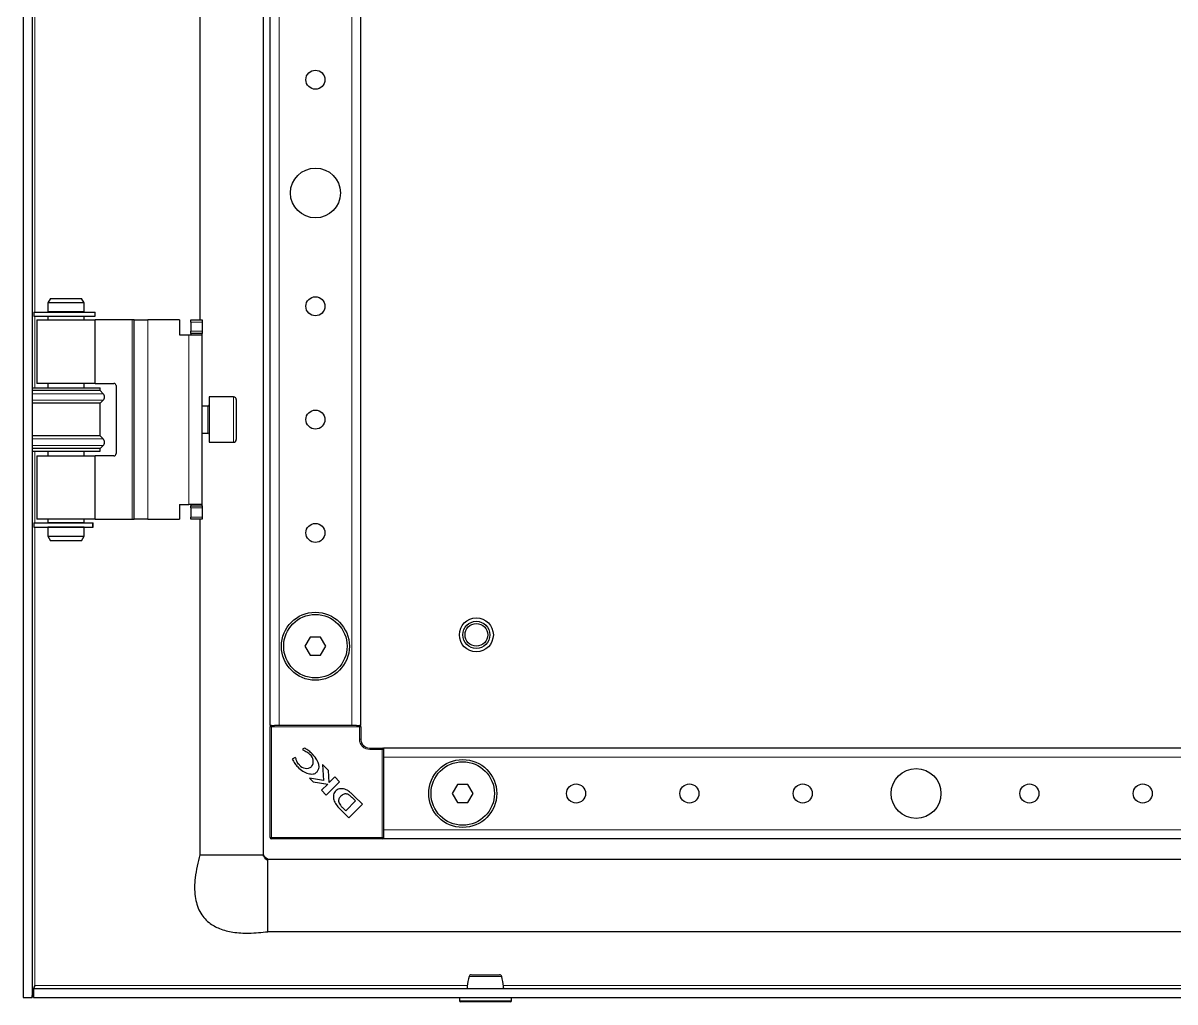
# Model space of a CAD drawing. Header units: millimetres. Extents: x -1235 to 3208, y -2404 to 1219.
# Drawn here: x -891.1 to -637, y -1553.3 to -1337.3 of the extents above; entities that cross this region are included whole.
import ezdxf

# ---------------------------------------------------------------- set-up
doc = ezdxf.new("R2010")
doc.units = ezdxf.units.MM

msp = doc.modelspace()

# ---------------------------------------------------------------- linework, layer by layer
at = {"color": 7, "linetype": 'Continuous', "lineweight": 25}
for p, q in [((-891.09, 602.68), (-891.09, -1552.32)), ((-889.09, 602.68), (-889.09, -1552.32)), ((-838.09, 571.18), (-838.09, -1520.82)), ((-836.59, -1492.32), (-836.59, 542.68)), ((-816.59, -1492.32), (-816.59, 542.68)), ((-852.09, -771.82), (-852.09, -1402.82)), ((-885.01, -1398.07), (-885.59, -1399.07)), ((-885.59, -1399.07), (-885.59, -1401.07)), ((-882.12, -1399.07), (-885.59, -1399.07)), ((-885.01, -1398.07), (-882.04, -1398.07)), ((-877.59, -1399.07), (-882.12, -1399.07)), ((-882.04, -1398.07), (-878.16, -1398.07)), ((-877.59, -1399.07), (-878.16, -1398.07)), ((-877.59, -1401.07), (-877.59, -1399.07)), ((-888.74, -1401.12), (-888.74, -1402.02)), ((-888.74, -1401.12), (-875.27, -1401.12)), ((-888.74, -1402.02), (-875.27, -1402.02)), ((-877.59, -1401.07), (-885.59, -1401.07)), ((-885.59, -1402.07), (-885.59, -1402.82)), ((-877.59, -1402.07), (-885.59, -1402.07)), ((-885.09, -1401.07), (-885.09, -1401.12)), ((-885.09, -1402.02), (-885.09, -1402.07)), ((-878.09, -1401.12), (-878.09, -1401.07)), ((-878.09, -1402.07), (-878.09, -1402.02)), ((-877.59, -1402.82), (-877.59, -1402.07)), ((-875.27, -1401.12), (-875.21, -1401.12)), ((-875.27, -1402.02), (-875.21, -1402.02)), ((-875.21, -1402.02), (-875.21, -1401.12)), ((-888.04, -1402.82), (-888.04, -1416.82)), ((-888.04, -1402.82), (-875.14, -1402.82)), ((-875.14, -1416.82), (-875.14, -1402.82)), ((-867.04, -1402.82), (-875.14, -1402.82)), ((-866.54, -1402.82), (-867.04, -1402.82)), ((-866.54, -1446.82), (-866.54, -1402.82)), ((-866.54, -1402.82), (-863.54, -1402.82)), ((-856.54, -1402.82), (-863.54, -1402.82)), ((-856.54, -1402.82), (-856.54, -1406.12)), ((-854.04, -1402.82), (-851.54, -1402.82)), ((-854.04, -1403.32), (-854.04, -1402.82)), ((-854.04, -1403.32), (-854.04, -1405.32)), ((-851.54, -1402.82), (-851.54, -1403.32)), ((-851.54, -1403.32), (-851.54, -1405.32)), ((-856.54, -1406.12), (-854.54, -1406.12)), ((-854.54, -1406.12), (-851.54, -1406.12)), ((-854.04, -1405.82), (-854.04, -1405.32)), ((-851.54, -1405.82), (-854.04, -1405.82)), ((-854.04, -1405.82), (-854.04, -1406.12)), ((-851.54, -1405.32), (-851.54, -1405.82)), ((-851.54, -1406.12), (-851.54, -1405.82)), ((-851.54, -1443.52), (-851.54, -1406.12)), ((-889.09, -1417.82), (-874.09, -1417.82)), ((-875.14, -1416.82), (-888.04, -1416.82)), ((-885.59, -1416.82), (-885.59, -1417.82)), ((-877.59, -1417.82), (-877.59, -1416.82)), ((-875.14, -1416.82), (-871.04, -1416.82)), ((-874.09, -1418.42), (-874.09, -1417.82)), ((-870.54, -1417.32), (-870.54, -1432.32)), ((-874.09, -1418.42), (-889.09, -1418.42)), ((-873.39, -1419.1), (-874.09, -1418.42)), ((-844.64, -1419.82), (-850.04, -1419.82)), ((-850.04, -1419.82), (-850.04, -1424.82)), ((-844.04, -1420.42), (-844.04, -1424.82)), ((-874.09, -1421.22), (-889.09, -1421.22)), ((-874.09, -1421.22), (-873.39, -1420.53)), ((-874.09, -1428.42), (-874.09, -1421.22)), ((-850.29, -1421.82), (-851.54, -1421.82)), ((-850.04, -1424.82), (-850.04, -1429.82)), ((-844.04, -1424.82), (-844.04, -1429.22)), ((-851.54, -1427.82), (-850.29, -1427.82)), ((-874.09, -1428.42), (-889.09, -1428.42)), ((-873.39, -1429.1), (-874.09, -1428.42)), ((-874.09, -1431.22), (-873.39, -1430.53)), ((-850.04, -1429.82), (-844.64, -1429.82)), ((-874.09, -1431.22), (-889.09, -1431.22)), ((-889.09, -1431.82), (-874.09, -1431.82)), ((-888.04, -1432.82), (-888.04, -1446.82)), ((-888.04, -1432.82), (-875.14, -1432.82)), ((-885.59, -1431.82), (-885.59, -1432.82)), ((-877.59, -1432.82), (-877.59, -1431.82)), ((-875.14, -1446.82), (-875.14, -1432.82)), ((-871.04, -1432.82), (-875.14, -1432.82)), ((-874.09, -1431.82), (-874.09, -1431.22)), ((-856.54, -1443.52), (-854.54, -1443.52)), ((-856.54, -1443.52), (-856.54, -1446.82)), ((-851.54, -1443.52), (-854.54, -1443.52)), ((-854.04, -1443.52), (-854.04, -1443.82)), ((-854.04, -1443.82), (-851.54, -1443.82)), ((-854.04, -1444.32), (-854.04, -1443.82)), ((-854.04, -1444.32), (-854.04, -1446.32)), ((-851.54, -1443.82), (-851.54, -1443.52)), ((-851.54, -1443.82), (-851.54, -1444.32)), ((-851.54, -1444.32), (-851.54, -1446.32)), ((-888.74, -1447.62), (-888.74, -1448.52)), ((-888.74, -1447.62), (-875.75, -1447.62)), ((-875.14, -1446.82), (-888.04, -1446.82)), ((-885.59, -1446.82), (-885.59, -1447.57)), ((-877.59, -1447.57), (-885.59, -1447.57)), ((-885.09, -1447.57), (-885.09, -1447.62)), ((-878.09, -1447.62), (-878.09, -1447.57)), ((-877.59, -1447.57), (-877.59, -1446.82)), ((-875.75, -1447.62), (-875.66, -1447.62)), ((-875.66, -1448.52), (-875.66, -1447.62)), ((-875.66, -1447.62), (-875.64, -1447.62)), ((-875.64, -1448.52), (-875.64, -1447.62)), ((-875.14, -1446.82), (-867.04, -1446.82)), ((-867.04, -1446.82), (-866.54, -1446.82)), ((-863.54, -1446.82), (-866.54, -1446.82)), ((-863.54, -1446.82), (-856.54, -1446.82)), ((-854.04, -1446.82), (-854.04, -1446.32)), ((-851.54, -1446.82), (-854.04, -1446.82)), ((-852.09, -1446.82), (-852.09, -1520.82)), ((-851.54, -1446.32), (-851.54, -1446.82)), ((-888.74, -1448.52), (-875.75, -1448.52)), ((-885.59, -1448.57), (-885.59, -1450.57)), ((-877.59, -1448.57), (-885.59, -1448.57)), ((-885.59, -1450.57), (-885.01, -1451.57)), ((-885.59, -1450.57), (-877.59, -1450.57)), ((-885.09, -1448.52), (-885.09, -1448.57)), ((-878.16, -1451.57), (-877.59, -1450.57)), ((-878.09, -1448.57), (-878.09, -1448.52)), ((-877.59, -1450.57), (-877.59, -1448.57)), ((-875.75, -1448.52), (-875.66, -1448.52)), ((-875.66, -1448.52), (-875.64, -1448.52)), ((-878.16, -1451.57), (-885.01, -1451.57)), ((-827.74, -1472.82), (-828.89, -1474.82)), ((-825.43, -1472.82), (-827.74, -1472.82)), ((-824.28, -1474.82), (-825.43, -1472.82)), ((-828.89, -1474.82), (-827.74, -1476.82)), ((-825.43, -1476.82), (-824.28, -1474.82)), ((-827.74, -1476.82), (-825.43, -1476.82)), ((-836.29, -1492.32), (-836.59, -1492.32)), ((-836.59, -1517.02), (-836.59, -1492.62)), ((-836.29, -1492.32), (-835.64, -1492.32)), ((-834.59, -1492.32), (-835.64, -1492.32)), ((-818.59, -1492.32), (-834.59, -1492.32)), ((-817.53, -1492.32), (-818.59, -1492.32)), ((-817.53, -1492.32), (-816.89, -1492.32)), ((-816.59, -1492.32), (-816.89, -1492.32)), ((-816.59, -1492.62), (-816.59, -1495.32)), ((-828.96, -1497.32), (-829.47, -1497.57)), ((-829.47, -1497.57), (-829.36, -1497.68)), ((-814.59, -1497.32), (-811.89, -1497.32)), ((-531.59, -1497.32), (-811.59, -1497.32)), ((-811.59, -1497.32), (-811.59, -1497.62)), ((-811.59, -1497.62), (-811.59, -1498.26)), ((-811.59, -1498.26), (-811.59, -1499.32)), ((-831.04, -1499.38), (-831.73, -1499.71)), ((-830.9, -1499.52), (-831.04, -1499.38)), ((-825, -1500.95), (-824.82, -1504.42)), ((-823.71, -1502.23), (-825, -1500.95)), ((-811.59, -1499.32), (-811.59, -1515.32)), ((-827.92, -1503.95), (-827.12, -1504.74)), ((-824.82, -1504.42), (-827.92, -1503.95)), ((-823.54, -1504.89), (-823.71, -1502.23)), ((-822.29, -1503.65), (-823.54, -1504.89)), ((-821.24, -1504.71), (-822.29, -1503.65)), ((-827.12, -1504.74), (-823.85, -1505.23)), ((-823.85, -1505.23), (-825.24, -1506.62)), ((-825.24, -1506.62), (-824.2, -1507.67)), ((-824.2, -1507.67), (-821.24, -1504.71)), ((-795.24, -1505.32), (-796.39, -1507.32)), ((-792.93, -1505.32), (-795.24, -1505.32)), ((-791.78, -1507.32), (-792.93, -1505.32)), ((-819.89, -1511.15), (-817.71, -1508.97)), ((-817.71, -1508.97), (-818.39, -1508.31)), ((-818.12, -1507.82), (-818.14, -1507.8)), ((-816.23, -1509.71), (-818.12, -1507.82)), ((-796.39, -1507.32), (-795.24, -1509.32)), ((-795.24, -1509.32), (-792.93, -1509.32)), ((-792.93, -1509.32), (-791.78, -1507.32)), ((-821.18, -1510.68), (-819.19, -1512.67)), ((-820.64, -1510.43), (-819.89, -1511.15)), ((-819.19, -1512.67), (-816.23, -1509.71)), ((-811.59, -1515.32), (-811.59, -1516.37)), ((-811.59, -1516.37), (-811.59, -1517.02)), ((-811.59, -1517.02), (-811.59, -1517.32)), ((-811.89, -1517.32), (-836.29, -1517.32)), ((-531.59, -1517.32), (-811.59, -1517.32)), ((-837.09, -1521.82), (-530.99, -1521.82)), ((-404.09, -1537.82), (-837.09, -1537.82)), ((-888.68, -1550.32), (-888.49, -1549.72)), ((-891.09, -1552.32), (-889.09, -1552.32)), ((-888.79, -1550.32), (-888.79, -1552.32)), ((-888.79, -1550.32), (-398.39, -1550.32)), ((-888.79, -1552.32), (-398.39, -1552.32)), ((-794.84, -1552.32), (-794.84, -1553.07)), ((-783.34, -1553.07), (-783.34, -1552.32)), ((-792.09, -1553.32), (-794.59, -1553.32)), ((-783.59, -1553.32), (-792.09, -1553.32))]:
    msp.add_line(p, q, dxfattribs=at)
at = {"color": 8, "linetype": 'Continuous', "lineweight": 18}
for p, q in [((-834.59, -1492.32), (-834.59, 542.68)), ((-818.59, -1492.32), (-818.59, 542.68)), ((-888.49, -1401.12), (-888.49, -773.52)), ((-888.49, -1417.82), (-888.49, -1402.02)), ((-875.27, -1401.12), (-875.27, -1402.02)), ((-867.04, -1402.82), (-867.04, -1446.82)), ((-863.54, -1446.82), (-863.54, -1402.82)), ((-851.54, -1403.32), (-854.04, -1403.32)), ((-854.54, -1443.52), (-854.54, -1406.12)), ((-854.04, -1405.32), (-851.54, -1405.32)), ((-873.39, -1419.1), (-889.09, -1419.1)), ((-844.64, -1424.82), (-844.64, -1419.82)), ((-873.39, -1420.53), (-889.09, -1420.53)), ((-850.29, -1427.82), (-850.29, -1421.82)), ((-844.64, -1429.82), (-844.64, -1424.82)), ((-873.39, -1429.1), (-889.09, -1429.1)), ((-873.39, -1430.53), (-889.09, -1430.53)), ((-888.49, -1447.62), (-888.49, -1431.82)), ((-851.54, -1444.32), (-854.04, -1444.32)), ((-875.75, -1447.62), (-875.75, -1448.52)), ((-854.04, -1446.32), (-851.54, -1446.32)), ((-888.49, -1549.72), (-888.49, -1448.52)), ((-836.59, -1492.62), (-836.29, -1492.62)), ((-836.29, -1492.32), (-836.29, -1492.62)), ((-836.29, -1492.62), (-836.29, -1517.02)), ((-816.89, -1492.62), (-836.29, -1492.62)), ((-816.89, -1492.32), (-816.89, -1492.62)), ((-816.89, -1495.32), (-816.89, -1492.62)), ((-816.89, -1492.62), (-816.59, -1492.62)), ((-816.59, -1495.32), (-816.89, -1495.32)), ((-814.59, -1497.32), (-814.59, -1497.62)), ((-811.89, -1497.62), (-814.59, -1497.62)), ((-811.89, -1497.32), (-811.89, -1497.62)), ((-811.89, -1517.02), (-811.89, -1497.62)), ((-811.89, -1497.62), (-811.59, -1497.62)), ((-531.59, -1499.32), (-811.59, -1499.32)), ((-836.29, -1517.02), (-836.59, -1517.02)), ((-836.29, -1517.02), (-811.89, -1517.02)), ((-836.29, -1517.02), (-836.29, -1517.32)), ((-811.89, -1517.02), (-811.89, -1517.32)), ((-811.89, -1517.02), (-811.59, -1517.02)), ((-531.59, -1515.32), (-811.59, -1515.32)), ((-793.06, -1549.72), (-888.49, -1549.72)), ((-502.06, -1549.72), (-785.11, -1549.72)), ((-794.84, -1553.07), (-792.23, -1553.07)), ((-792.23, -1553.07), (-783.34, -1553.07))]:
    msp.add_line(p, q, dxfattribs=at)
at = {"color": 7, "linetype": 'Continuous', "lineweight": 25}
for centre, radius in [((-826.59, -1349.82), 2.1), ((-826.59, -1374.82), 5.5), ((-826.59, -1399.82), 2.1), ((-826.59, -1424.82), 2.1), ((-826.59, -1449.82), 2.1), ((-826.59, -1474.82), 7.5), ((-826.59, -1474.82), 7), ((-791.09, -1472.32), 3.75), ((-791.09, -1472.32), 3), ((-791.09, -1472.32), 2.5), ((-794.09, -1507.32), 7.5), ((-794.09, -1507.32), 7), ((-694.09, -1507.32), 5.5), ((-769.09, -1507.32), 2.1), ((-744.09, -1507.32), 2.1), ((-719.09, -1507.32), 2.1), ((-669.09, -1507.32), 2.1), ((-644.09, -1507.32), 2.1)]:
    msp.add_circle(centre, radius, dxfattribs=at)
for centre, radius, start, end in [((-871.04, -1417.32), 0.5, 0, 90), ((-874.09, -1419.82), 1, 314.427, 45.573), ((-844.64, -1420.42), 0.6, 0, 90), ((-850.29, -1421.57), 0.25, 270, 0), ((-850.29, -1428.07), 0.25, 0, 90), ((-874.09, -1429.82), 1, 314.427, 45.573), ((-844.64, -1429.22), 0.6, 270, 0), ((-871.04, -1432.32), 0.5, 270, 0), ((-836.29, -1492.62), 0.3, 90, 180), ((-816.89, -1492.62), 0.3, 0, 90), ((-814.59, -1495.32), 2, 180, 270), ((-828.99, -1500.24), 1.94, 323.3097, 52.3464), ((-811.89, -1497.62), 0.3, 0, 90), ((-828.59, -1499.81), 1.97, 218.454, 305.887), ((-817.98, -1507.02), 4.87, 200.3445, 228.7777), ((-816.16, -1506.24), 6.12, 216.9888, 223.0744), ((-836.29, -1517.02), 0.3, 180, 270), ((-811.89, -1517.02), 0.3, 270, 0), ((-792.2, -1547.82), 0.5, 89.9637, 164.834), ((-785.97, -1547.82), 0.5, 15.2465, 90.046), ((-794.59, -1553.07), 0.25, 180, 270), ((-783.59, -1553.07), 0.25, 270, 0)]:
    msp.add_arc(centre, radius, start, end, dxfattribs=at)
at = {"color": 8, "linetype": 'Continuous', "lineweight": 18}
msp.add_arc((-814.59, -1495.32), 2.3, 180, 270, dxfattribs=at)
at = {"color": 7, "linetype": 'Continuous', "lineweight": 25}
for points, knots in [([(-829.36, -1497.68), (-829.05, -1497.82), (-828.47, -1498.09), (-828.01, -1498.51), (-827.81, -1498.71)], [0, 0, 0, 0, 0.547643, 1, 1, 1, 1]), ([(-827.45, -1498.42), (-827.71, -1498.18), (-828.18, -1497.75), (-828.73, -1497.45), (-828.96, -1497.32)], [0, 0, 0, 0, 0.577653, 1, 1, 1, 1]), ([(-826.33, -1502.65), (-826.19, -1502.49), (-825.91, -1502.15), (-825.74, -1501.46), (-825.87, -1500.58), (-826.44, -1499.51), (-827.08, -1498.82), (-827.45, -1498.42)], [0, 0, 0, 0, 0.130532, 0.266031, 0.423997, 0.666819, 1, 1, 1, 1]), ([(-831.73, -1499.71), (-831.55, -1500.05), (-831.21, -1500.68), (-830.72, -1501.21), (-830.49, -1501.45)], [0, 0, 0, 0, 0.5368, 1, 1, 1, 1]), ([(-830.13, -1501.03), (-830.35, -1500.77), (-830.73, -1500.33), (-830.85, -1499.76), (-830.9, -1499.52)], [0, 0, 0, 0, 0.579608, 1, 1, 1, 1]), ([(-830.49, -1501.45), (-830.12, -1501.78), (-829.42, -1502.39), (-828.25, -1502.94), (-827.31, -1503.08), (-826.67, -1502.93), (-826.44, -1502.74), (-826.33, -1502.65)], [0, 0, 0, 0, 0.315674, 0.58952, 0.813199, 0.909026, 1, 1, 1, 1]), ([(-819.47, -1506.67), (-819.67, -1506.56), (-820.06, -1506.35), (-820.69, -1506.24), (-821.29, -1506.27), (-821.82, -1506.48), (-822.26, -1506.84), (-822.55, -1507.35), (-822.67, -1508.01), (-822.58, -1508.46), (-822.54, -1508.71)], [0, 0, 0, 0, 0.138091, 0.265455, 0.384013, 0.496103, 0.605759, 0.71979, 0.847662, 1, 1, 1, 1]), ([(-818.63, -1507.35), (-818.77, -1507.21), (-819.04, -1506.97), (-819.34, -1506.76), (-819.47, -1506.67)], [0, 0, 0, 0, 0.55183, 1, 1, 1, 1]), ([(-820.97, -1507.94), (-821.06, -1508.04), (-821.23, -1508.21), (-821.41, -1508.49), (-821.5, -1508.76), (-821.5, -1509.09), (-821.34, -1509.49), (-821.16, -1509.77), (-821.06, -1509.93)], [0, 0, 0, 0, 0.176808, 0.319231, 0.43938, 0.552395, 0.749205, 1, 1, 1, 1]), ([(-818.39, -1508.31), (-818.59, -1508.12), (-818.96, -1507.77), (-819.5, -1507.44), (-819.95, -1507.38), (-820.29, -1507.45), (-820.64, -1507.64), (-820.85, -1507.83), (-820.97, -1507.94)], [0, 0, 0, 0, 0.274676, 0.503042, 0.607381, 0.716579, 0.843412, 1, 1, 1, 1]), ([(-818.14, -1507.8), (-818.22, -1507.73), (-818.38, -1507.57), (-818.54, -1507.42), (-818.63, -1507.35)], [0, 0, 0, 0, 0.486421, 1, 1, 1, 1]), ([(-852.09, -1520.82), (-852.49, -1522.5), (-853.23, -1525.54), (-853.32, -1529.85), (-852.35, -1533.4), (-850.3, -1535.85), (-847.66, -1537.28), (-844.64, -1538.02), (-841.04, -1538.22), (-838.47, -1537.96), (-837.09, -1537.82)], [0, 0, 0, 0, 0.1760674, 0.3182248, 0.4355964, 0.5434819, 0.6338893, 0.7371517, 0.8581828, 1, 1, 1, 1]), ([(-839.06, -1520.82), (-838.77, -1520.82), (-838.31, -1520.82), (-838.23, -1520.82), (-838.2, -1520.82)], [0, 0, 0, 0, 0.649139, 1, 1, 1, 1]), ([(-837.09, -1521.98), (-837.19, -1521.97), (-837.32, -1521.95), (-837.48, -1521.88), (-837.56, -1521.82), (-837.62, -1521.76), (-837.66, -1521.68), (-837.69, -1521.61), (-837.76, -1521.44), (-837.92, -1521.36), (-838.07, -1521.13), (-838.1, -1520.93), (-838.12, -1520.82)], [0, 0, 0, 0, 0.146823, 0.202041, 0.247643, 0.28691, 0.323569, 0.360785, 0.40083, 0.628513, 0.79432, 1, 1, 1, 1]), ([(-837.09, -1521.82), (-837.31, -1521.67), (-837.71, -1521.4), (-837.97, -1521), (-838.09, -1520.82)], [0, 0, 0, 0, 0.556114, 1, 1, 1, 1]), ([(-837.09, -1537.82), (-837.09, -1537.79), (-837.09, -1537.73), (-837.09, -1537.08), (-837.09, -1535.62), (-837.09, -1533.43), (-837.09, -1531.43), (-837.09, -1529.82), (-837.09, -1528.21), (-837.09, -1526.21), (-837.09, -1524.03), (-837.09, -1522.52), (-837.09, -1522.12), (-837.09, -1521.98)], [0, 0, 0, 0, 0.0691652, 0.1363002, 0.2672913, 0.3982825, 0.4654174, 0.5345826, 0.6037478, 0.6708828, 0.8018739, 0.9328651, 1, 1, 1, 1]), ([(-792.16, -1547.32), (-792.17, -1547.32), (-792.21, -1547.32), (-791.93, -1547.32), (-791.41, -1547.32), (-790.7, -1547.32), (-789.84, -1547.32), (-788.78, -1547.32), (-787.75, -1547.32), (-786.87, -1547.32), (-786.26, -1547.32), (-785.96, -1547.32), (-786, -1547.32), (-786.01, -1547.32)], [0, 0, 0, 0, 0.03384, 0.141254, 0.248698, 0.315774, 0.423314, 0.530846, 0.63821, 0.745706, 0.853372, 0.960917, 1, 1, 1, 1]), ([(-792.67, -1547.67), (-792.86, -1548.41), (-793.09, -1549.27), (-793.1, -1550.19), (-793.11, -1550.32)], [0, 0, 0, 0, 0.85815, 1, 1, 1, 1]), ([(-785.06, -1550.32), (-785.07, -1550.19), (-785.09, -1549.27), (-785.31, -1548.41), (-785.5, -1547.67)], [0, 0, 0, 0, 0.14185, 1, 1, 1, 1]), ([(-889.09, -1552.32), (-889.06, -1551.88), (-889.02, -1551.32), (-888.83, -1550.76), (-888.79, -1550.64)], [0, 0, 0, 0, 0.773459, 1, 1, 1, 1])]:
    msp.add_open_spline(points, degree=3, knots=knots, dxfattribs=at)
for points in [[(-852.09, -1520.82), (-852.04, -1520.82), (-851.96, -1520.82), (-851.39, -1520.82), (-851.11, -1520.82)], [(-851.11, -1520.82), (-850.78, -1520.82), (-850.11, -1520.82), (-849.14, -1520.82), (-848.65, -1520.82)], [(-848.65, -1520.82), (-848.09, -1520.82), (-846.97, -1520.82), (-845.71, -1520.82), (-845.09, -1520.82)], [(-845.09, -1520.82), (-844.46, -1520.82), (-843.2, -1520.82), (-842.08, -1520.82), (-841.52, -1520.82)], [(-841.52, -1520.82), (-841.03, -1520.82), (-840.06, -1520.82), (-839.4, -1520.82), (-839.06, -1520.82)], [(-888.49, -1549.72), (-888.51, -1549.8), (-888.56, -1549.95), (-888.64, -1550.15), (-888.71, -1550.29), (-888.76, -1550.31), (-888.79, -1550.32)]]:
    msp.add_open_spline(points, degree=3, dxfattribs=at)
at = {"color": 8, "linetype": 'Continuous', "lineweight": 18}
msp.add_open_spline([(-785.54, -1547.69), (-785.52, -1547.69), (-785.48, -1547.69), (-785.82, -1547.69), (-786.53, -1547.69), (-787.55, -1547.69), (-788.73, -1547.69), (-789.96, -1547.69), (-790.95, -1547.69), (-791.78, -1547.69), (-792.38, -1547.69), (-792.7, -1547.69), (-792.65, -1547.69), (-792.64, -1547.69)], degree=3, knots=[0, 0, 0, 0, 0.038891, 0.14638, 0.253973, 0.361383, 0.468681, 0.576165, 0.683665, 0.750707, 0.858068, 0.965424, 1, 1, 1, 1], dxfattribs=at)

doc.saveas('drawing.dxf')
